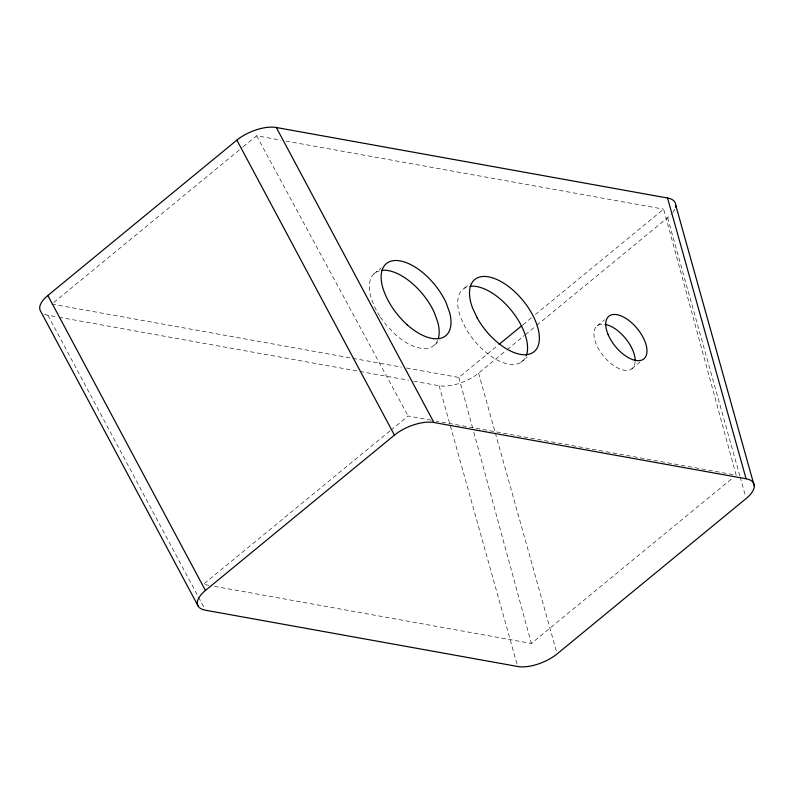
<?xml version="1.0" encoding="UTF-8"?>
<svg xmlns="http://www.w3.org/2000/svg" width="794" height="794" viewBox="0 0 794 794"><rect width="100%" height="100%" fill="white"/><g stroke="black" fill="none" stroke-linecap="round" stroke-linejoin="round"><path stroke-width="0.6" stroke-dasharray="3.97 2.98" d="M53.734 302.524L242.249 147.585M243.202 146.801L256.601 135.784L280.977 140.181M373.895 273.89L381.17 267.915M464.45 288.153L469.899 283.676M434.616 344.854L440.075 340.368M389.943 430.963L203.343 584.334L209.437 585.426M390.906 430.179L408.126 416.026L431.301 420.205M406.449 368.009L458.853 377.458L498.086 345.211M522.968 324.766L531.583 317.689M535.404 314.543L663.635 209.15L736.127 475.14L436.174 421.078M413.535 381.13L439.132 385.745A29.666 13.141 -22.3 0 0 478.584 373.12L506.274 350.372M507.227 349.578L524.407 335.455M525.36 334.671L535.871 326.046M536.823 325.262L667.615 217.764A29.666 13.141 -22.3 0 0 671.277 214.311M520.804 362.441L527.166 357.211M597.227 325.798L604.502 319.823M631.865 368.744L640.043 362.024M214.32 586.309L531.345 643.448L732.306 478.286M285.85 141.064L663.635 209.15M51.818 304.092L351.613 358.134M352.824 358.352L401.575 367.136M44.424 314.226A29.666 13.141 -22.3 0 0 47.908 315.228L57.654 316.985M58.875 317.203L358.69 371.245M359.91 371.463L408.662 380.257M380.415 317.163L386.956 325.937L395.402 334.562A46.717 23.909 50.6 0 0 437.643 340.418M379.691 316.191L374.093 305.978L370.55 296.003A46.717 23.909 50.6 0 1 379.413 270.814M256.601 135.784L408.126 416.026M47.908 315.228L197.905 596.026M198.49 597.118L204.326 608.045M667.615 217.764L739.809 475.814M740.147 477.015L745.497 496.131M478.584 373.12L494.96 431.658M495.297 432.859L556.465 651.487M439.132 385.745L517.351 665.303M458.853 377.458L472.509 427.559M473.81 432.323L531.345 643.448M674.811 209.189A29.666 13.141 -22.3 0 1 672.042 213.457M525.191 357.965A46.717 23.909 50.6 0 1 465.373 327.664L460.639 317.461A46.717 23.909 50.6 0 1 470.753 286.217M635.15 361.588A27.592 14.113 50.6 0 1 603.321 355.851A27.592 14.113 50.6 0 1 605.157 324.389"/><path stroke-width="1.19" d="M198.252 606.279L40.663 311.278A29.666 13.141 -22.3 0 1 47.839 295.487L236.87 140.121A29.666 13.141 -22.3 0 1 276.322 127.506L667.546 198.014A29.666 13.141 -22.3 0 1 675.515 207.174M499.039 344.427L522.005 325.55M205.418 590.478L394.449 435.122A29.666 13.141 -22.3 0 1 433.901 422.497L746.092 478.772A29.666 13.141 -22.3 0 1 746.162 498.513L557.13 653.879A29.666 13.141 -22.3 0 1 517.678 666.494L205.487 610.229A29.666 13.141 -22.3 0 1 205.418 590.478L47.839 295.487M276.322 127.506L433.901 422.497M236.87 140.121L394.449 435.122M675.754 205.279L754.3 486.027M667.546 198.014L746.092 478.772M381.636 270.367A46.717 23.909 50.6 0 1 434.417 312.767L437.96 322.741A46.717 23.909 50.6 0 1 438.367 338.393M470.753 286.217A46.717 23.909 50.6 0 1 512.041 311.298A46.717 23.909 50.6 0 1 526.174 355.97M605.157 324.389A27.592 14.113 50.6 0 1 635.18 360.615M407.213 324.845C395.878 314.345 386.628 301.273 382.371 286.287A46.717 23.909 50.6 0 1 402.518 261.424A46.717 23.909 50.6 0 1 446.238 303.05L449.771 313.034A46.717 23.909 50.6 0 1 407.213 324.845M477.184 317.947L472.45 307.754A46.717 23.909 50.6 0 1 505.202 284.133A46.717 23.909 50.6 0 1 535.781 350.015A46.717 23.909 50.6 0 1 477.184 317.947M607.986 334.254A27.592 14.113 50.6 0 0 643.676 359.037A27.592 14.113 50.6 0 0 627.419 319.406A27.592 14.113 50.6 0 0 607.986 334.254"/></g></svg>
